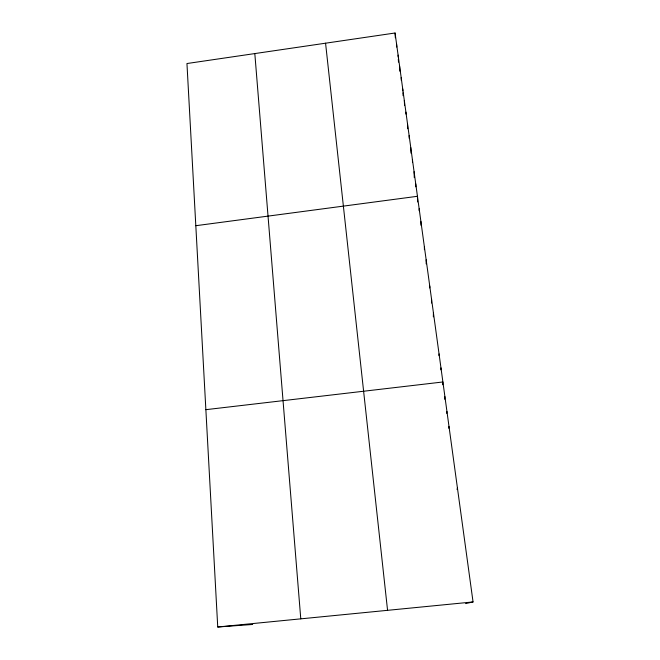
<?xml version="1.0" encoding="UTF-8"?>
<svg xmlns="http://www.w3.org/2000/svg" width="660" height="660" viewBox="0 0 660 660"><rect width="100%" height="100%" fill="white"/><g stroke="black" fill="none" stroke-linecap="round" stroke-linejoin="round"><path stroke-width="0.99" d="M429.742 287.958L429.751 286.052M431.541 303.039L431.574 299.368M433.356 316.841L433.414 312.807M438.983 355.666L439.048 353.9M440.863 369.831L440.962 367.867M442.728 384.755L442.893 381.975L205.87 409.67M444.716 399.267L444.906 396.652M446.762 413.432L446.935 411.477M448.792 428.274L448.99 426.451M457.058 489.481L457.413 487.93M465.638 603.578L473.047 601.937L395.068 33L186.953 63.533L217.742 627L252.681 624.467M195.814 225.703L417.442 196.292L417.607 201.944M217.742 627L473.047 601.937M325.57 43.197L387.568 610.327M254.818 53.575L300.778 618.849M395.068 33L395.34 37.752M396.569 44.005L396.751 47.05M398.096 55.11L398.203 57.106M398.318 59.111L398.483 62.106M399.63 66.313L399.894 71.23M401.181 77.608L401.329 80.512M402.74 89.009L402.839 90.907M402.93 92.812L403.078 95.659M404.316 100.51L404.563 105.6M405.908 112.109L405.999 114.106M407.509 123.808L407.723 128.716M409.126 135.622L409.249 138.501M410.759 147.535L410.982 153.178M412.409 159.563L412.525 162.599M414.076 171.691L414.274 177.631M415.75 183.934L415.841 186.838M419.158 208.758L419.207 210.804M420.882 221.347L420.964 225.316M424.38 246.865L424.413 249.678M426.154 259.809L426.187 263.893"/></g></svg>
